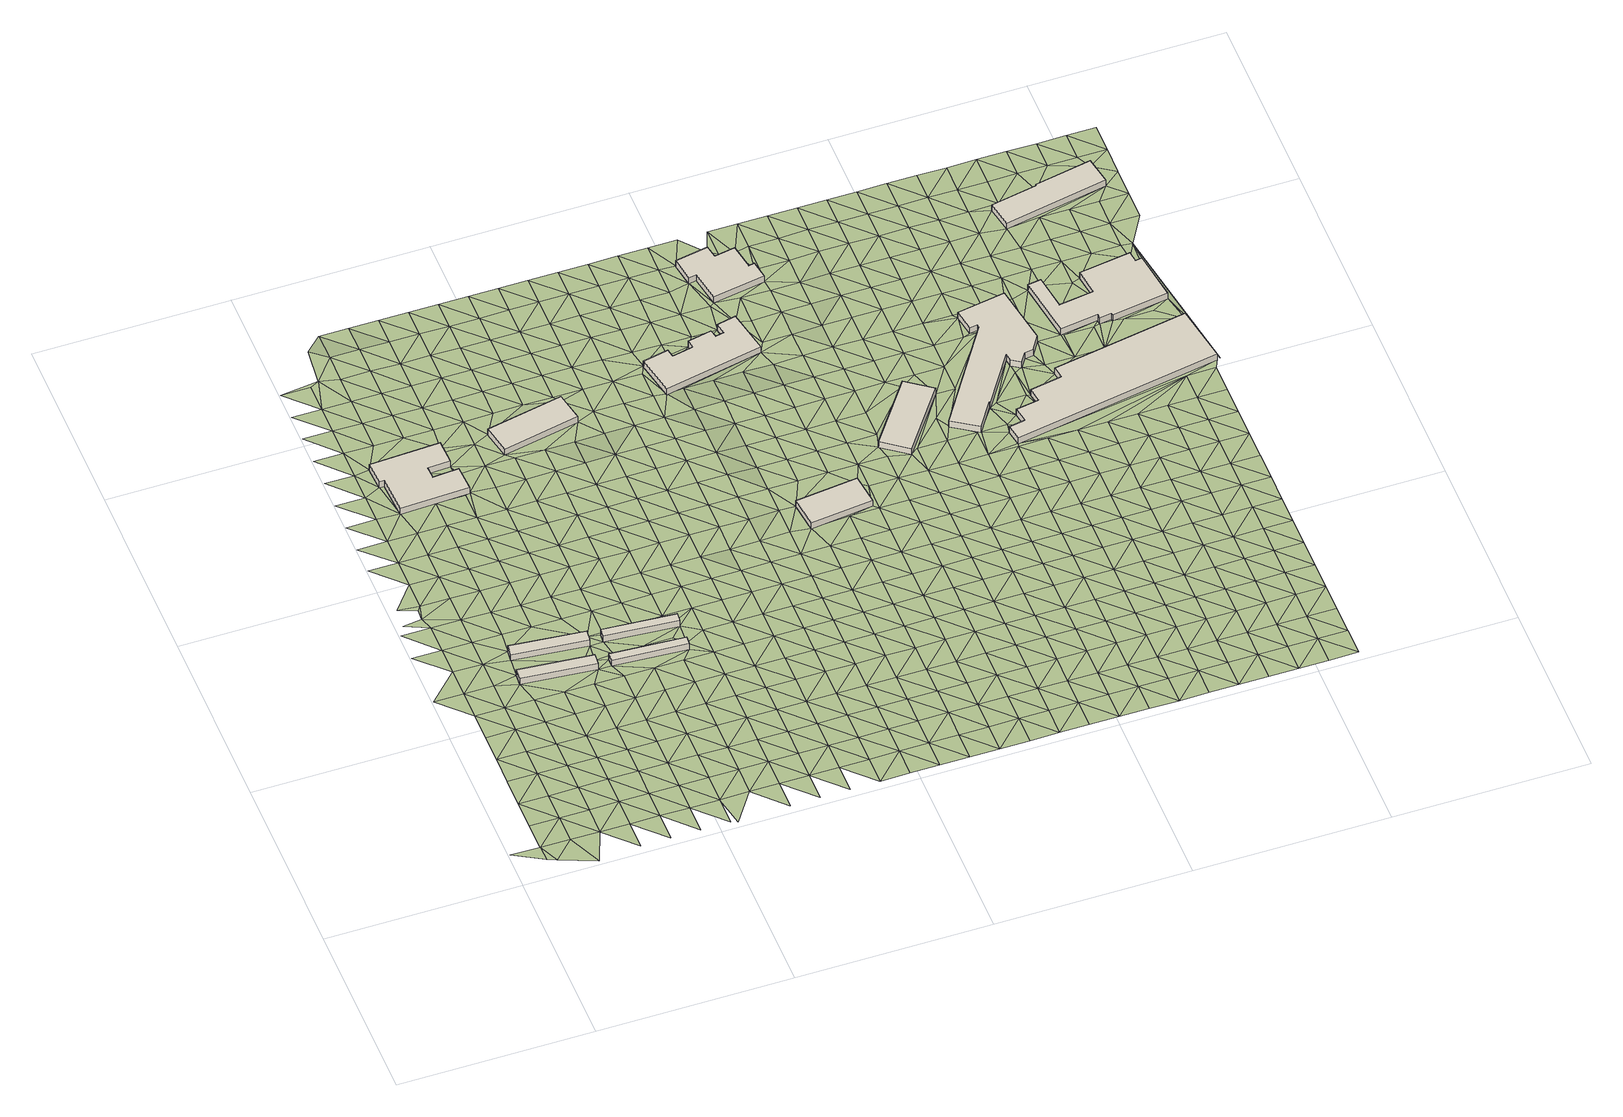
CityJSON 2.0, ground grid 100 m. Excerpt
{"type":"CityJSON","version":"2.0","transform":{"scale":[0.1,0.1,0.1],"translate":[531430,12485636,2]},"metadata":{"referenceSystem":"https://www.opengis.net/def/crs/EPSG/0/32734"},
"CityObjects":{
"building1":{"type":"Building","attributes":{"building":"transportation","building:levels":1,"amenity":"shelter","building_height":4.1,"plus_code":"4FRW3FF8+39G","ground_height":3.81,"roof_height":7.91},"geometry":[{"type":"Solid","lod":"1","boundaries":[[[[0,1,2,3]],[[1,4,5,2]],[[4,6,7,5]],[[6,0,3,7]],[[3,2,5,7]],[[6,4,1,0]]]]}]},
"building2":{"type":"Building","attributes":{"building":"transportation","building:levels":1,"amenity":"shelter","building_height":4.1,"plus_code":"4FRW3FF8+49Q","ground_height":3.66,"roof_height":7.76},"geometry":[{"type":"Solid","lod":"1","boundaries":[[[[8,9,10,11]],[[9,12,13,10]],[[12,14,15,13]],[[14,8,11,15]],[[11,10,13,15]],[[14,12,9,8]]]]}]},
"building3":{"type":"Building","attributes":{"building":"industrial","building:levels":1,"building_height":4.1,"plus_code":"4FRW3FF8+H7Q","ground_height":2.67,"roof_height":6.77},"geometry":[{"type":"Solid","lod":"1","boundaries":[[[[16,17,18,19]],[[17,20,21,18]],[[20,22,23,21]],[[22,24,25,23]],[[24,26,27,25]],[[26,28,29,27]],[[28,30,31,29]],[[30,32,33,31]],[[32,34,35,33]],[[34,16,19,35]],[[19,18,21,23,25,27,29,31,33,35]],[[34,32,30,28,26,24,22,20,17,16]]]]}]},
"building4":{"type":"Building","attributes":{"building":"transportation","building:levels":1,"amenity":"shelter","building_height":4.1,"plus_code":"4FRW3FF8+3H7","ground_height":3.73,"roof_height":7.83},"geometry":[{"type":"Solid","lod":"1","boundaries":[[[[36,37,38,39]],[[37,40,41,38]],[[40,42,43,41]],[[42,36,39,43]],[[39,38,41,43]],[[42,40,37,36]]]]}]},
"building5":{"type":"Building","attributes":{"building":"transportation","building:levels":1,"amenity":"shelter","building_height":4.1,"plus_code":"4FRW3FF8+4H8","ground_height":3.6,"roof_height":7.7},"geometry":[{"type":"Solid","lod":"1","boundaries":[[[[44,45,46,47]],[[45,48,49,46]],[[48,50,51,49]],[[50,44,47,51]],[[47,46,49,51]],[[50,48,45,44]]]]}]},
"building6":{"type":"Building","attributes":{"building":"industrial","building:levels":1,"building_height":4.1,"plus_code":"4FRW3FF8+JHG","ground_height":2.66,"roof_height":6.76},"geometry":[{"type":"Solid","lod":"1","boundaries":[[[[52,53,54,55]],[[53,56,57,54]],[[56,58,59,57]],[[58,52,55,59]],[[55,54,57,59]],[[58,56,53,52]]]]}]},
"building7":{"type":"Building","attributes":{"building":"industrial","building:levels":1,"building_height":4.1,"plus_code":"4FRW3FF9+737","ground_height":3.48,"roof_height":7.58},"geometry":[{"type":"Solid","lod":"1","boundaries":[[[[60,61,62,63]],[[61,64,65,62]],[[64,66,67,65]],[[66,60,63,67]],[[63,62,65,67]],[[66,64,61,60]]]]}]},
"building8":{"type":"Building","attributes":{"building":"industrial","building:levels":1,"building_height":4.1,"plus_code":"4FRW3FF8+MX8","ground_height":2.07,"roof_height":6.17},"geometry":[{"type":"Solid","lod":"1","boundaries":[[[[68,69,70,71]],[[69,72,73,70]],[[72,74,75,73]],[[74,76,77,75]],[[76,78,79,77]],[[78,80,81,79]],[[80,82,83,81]],[[82,84,85,83]],[[84,86,87,85]],[[86,88,89,87]],[[88,90,91,89]],[[90,68,71,91]],[[71,70,73,75,77,79,81,83,85,87,89,91]],[[90,88,86,84,82,80,78,76,74,72,69,68]]]]}]},
"building9":{"type":"Building","attributes":{"building":"industrial","building:levels":1,"building_height":4.1,"plus_code":"4FRW3FF9+R3Q","ground_height":2.41,"roof_height":6.51},"geometry":[{"type":"Solid","lod":"1","boundaries":[[[[92,93,94,95]],[[93,96,97,94]],[[96,98,99,97]],[[98,100,101,99]],[[100,102,103,101]],[[102,104,105,103]],[[104,106,107,105]],[[106,108,109,107]],[[108,110,111,109]],[[110,92,95,111]],[[95,94,97,99,101,103,105,107,109,111]],[[110,108,106,104,102,100,98,96,93,92]]]]}]},
"building10":{"type":"Building","attributes":{"building":"industrial","building:levels":1,"building_height":4.1,"plus_code":"4FRW3FF9+C82","ground_height":3.27,"roof_height":7.37},"geometry":[{"type":"Solid","lod":"1","boundaries":[[[[112,113,114,115]],[[113,116,117,114]],[[116,118,119,117]],[[118,112,115,119]],[[115,114,117,119]],[[118,116,113,112]]]]}]},
"building11":{"type":"Building","attributes":{"building":"industrial","building:levels":1,"building_height":4.1,"plus_code":"4FRW3FF9+FGC","ground_height":2.62,"roof_height":6.72},"geometry":[{"type":"Solid","lod":"1","boundaries":[[[[120,121,122,123]],[[121,124,125,122]],[[124,126,127,125]],[[126,128,129,127]],[[128,130,131,129]],[[130,132,133,131]],[[132,134,135,133]],[[134,136,137,135]],[[136,138,139,137]],[[138,140,141,139]],[[140,142,143,141]],[[142,144,145,143]],[[144,146,147,145]],[[146,148,149,147]],[[148,120,123,149]],[[123,122,125,127,129,131,133,135,137,139,141,143,145,147,149]],[[148,146,144,142,140,138,136,134,132,130,128,126,124,121,120]]]]}]},
"building12":{"type":"Building","attributes":{"building":"industrial","building:levels":1,"building_height":4.1,"plus_code":"4FRW3FF9+9Q6","ground_height":3.07,"roof_height":7.17},"geometry":[{"type":"Solid","lod":"1","boundaries":[[[[150,151,152,153]],[[151,154,155,152]],[[154,156,157,155]],[[156,158,159,157]],[[158,160,161,159]],[[160,162,163,161]],[[162,164,165,163]],[[164,166,167,165]],[[166,168,169,167]],[[168,150,153,169]],[[153,152,155,157,159,161,163,165,167,169]],[[168,166,164,162,160,158,156,154,151,150]]]]}]},
"building13":{"type":"Building","attributes":{"building":"industrial","building:levels":1,"building_height":4.1,"plus_code":"4FRW3FF9+HR4","ground_height":2.84,"roof_height":6.94},"geometry":[{"type":"Solid","lod":"1","boundaries":[[[[170,171,172,173]],[[171,174,175,172]],[[174,176,177,175]],[[176,178,179,177]],[[178,180,181,179]],[[180,182,183,181]],[[182,184,185,183]],[[184,186,187,185]],[[186,188,189,187]],[[188,190,191,189]],[[190,192,193,191]],[[192,194,195,193]],[[194,196,197,195]],[[196,170,173,197]],[[173,172,175,177,179,181,183,185,187,189,191,193,195,197]],[[196,194,192,190,188,186,184,182,180,178,176,174,171,170]]]]}]},
"building14":{"type":"Building","attributes":{"building":"industrial","building:levels":1,"building_height":4.1,"plus_code":"4FRW3FF9+QQX","ground_height":2.67,"roof_height":6.77},"geometry":[{"type":"Solid","lod":"1","boundaries":[[[[198,199,200,201]],[[199,202,203,200]],[[202,204,205,203]],[[204,206,207,205]],[[206,208,209,207]],[[208,198,201,209]],[[201,200,203,205,207,209]],[[208,206,204,202,199,198]]]]}]},
"terrain1":{"type":"TINRelief","geometry":[{"type":"CompositeSurface","lod":"1","boundaries":[[[210,211,212]],[[210,212,213]],[[213,214,210]],[[215,210,216]],[[217,215,216]],[[216,210,214]],[[218,214,213]],[[219,217,220]],[[216,221,217]],[[222,219,220]],[[217,221,220]],[[218,223,214]],[[214,223,216]],[[224,225,226]],[[222,227,228]],[[221,216,229]],[[220,230,222]],[[224,226,231]],[[223,229,216]],[[228,227,225]],[[222,230,227]],[[221,232,220]],[[232,221,229]],[[225,233,226]],[[234,235,231]],[[230,220,236]],[[225,227,233]],[[236,220,232]],[[229,223,237]],[[238,234,239]],[[240,223,241]],[[231,226,242]],[[230,243,227]],[[233,244,226]],[[229,237,232]],[[239,245,246]],[[243,230,236]],[[223,240,237]],[[234,231,242]],[[226,244,242]],[[227,247,233]],[[248,249,250]],[[236,232,251]],[[247,227,243]],[[234,252,239]],[[245,249,248]],[[250,249,253]],[[232,237,251]],[[244,233,4]],[[242,252,234]],[[254,245,239]],[[255,243,236]],[[247,256,233]],[[240,257,237]],[[253,258,259]],[[251,255,236]],[[4,233,256]],[[244,1,242]],[[260,249,245]],[[239,252,254]],[[240,261,257]],[[243,262,247]],[[244,4,1]],[[237,263,251]],[[254,260,245]],[[258,264,265]],[[255,262,243]],[[252,242,266]],[[249,267,253]],[[263,237,257]],[[268,242,1]],[[269,256,247]],[[242,268,266]],[[267,258,253]],[[270,255,251]],[[271,272,264]],[[249,260,267]],[[247,262,269]],[[252,273,254]],[[256,274,4]],[[270,251,263]],[[252,266,273]],[[262,255,275]],[[276,277,271]],[[256,269,274]],[[278,264,258]],[[279,263,257]],[[258,267,280]],[[255,270,275]],[[281,260,254]],[[273,282,254]],[[283,279,257]],[[264,284,271]],[[285,276,286]],[[258,280,278]],[[260,281,267]],[[269,262,287]],[[288,270,263]],[[254,282,281]],[[275,289,262]],[[290,268,1]],[[271,284,276]],[[279,288,263]],[[264,278,284]],[[273,266,291]],[[274,269,287]],[[292,286,293]],[[289,287,262]],[[4,274,6]],[[294,280,267]],[[275,270,295]],[[286,276,296]],[[291,282,273]],[[294,267,281]],[[288,295,270]],[[284,296,276]],[[297,298,293]],[[299,289,275]],[[287,300,274]],[[293,286,301]],[[301,286,296]],[[278,280,302]],[[288,279,303]],[[304,296,284]],[[280,294,305]],[[295,299,275]],[[290,1,0]],[[306,281,282]],[[297,307,308]],[[291,309,282]],[[310,303,279]],[[6,274,300]],[[291,266,8]],[[278,311,284]],[[280,305,302]],[[14,268,290]],[[281,306,294]],[[287,289,312]],[[313,295,288]],[[282,309,306]],[[299,314,289]],[[315,293,301]],[[315,297,293]],[[307,316,317]],[[313,288,303]],[[312,300,287]],[[302,311,278]],[[312,289,314]],[[294,318,305]],[[319,317,316]],[[307,297,320]],[[309,291,321]],[[299,295,322]],[[294,306,318]],[[295,313,323]],[[297,315,320]],[[6,300,324]],[[325,326,303]],[[316,307,319]],[[305,327,302]],[[314,299,322]],[[324,300,312]],[[295,323,322]],[[290,0,14]],[[8,321,291]],[[318,327,305]],[[328,315,301]],[[284,311,329]],[[36,0,6]],[[309,330,306]],[[313,303,331]],[[319,307,332]],[[332,307,320]],[[321,333,309]],[[6,324,37]],[[6,37,36]],[[311,302,334]],[[306,330,318]],[[335,312,314]],[[323,313,331]],[[14,0,336]],[[327,334,302]],[[309,333,330]],[[322,337,314]],[[331,303,326]],[[36,336,0]],[[315,328,320]],[[48,8,14]],[[335,314,337]],[[319,332,338]],[[336,48,14]],[[327,318,339]],[[324,312,340]],[[323,341,322]],[[328,301,28]],[[334,342,311]],[[343,321,8]],[[45,8,48]],[[37,324,340]],[[320,344,332]],[[343,333,321]],[[319,345,346]],[[339,318,330]],[[331,341,323]],[[319,338,345]],[[8,45,347]],[[311,342,329]],[[344,320,328]],[[312,335,340]],[[348,349,350]],[[347,343,8]],[[327,351,334]],[[337,322,352]],[[336,36,353]],[[338,332,354]],[[329,342,334]],[[336,353,48]],[[351,327,339]],[[341,352,322]],[[355,330,333]],[[331,326,356]],[[20,349,348]],[[357,346,345]],[[344,354,332]],[[358,333,343]],[[359,360,326]],[[350,349,26]],[[361,329,334]],[[362,347,45]],[[338,363,345]],[[330,355,339]],[[364,335,337]],[[341,331,356]],[[351,361,334]],[[333,358,355]],[[352,365,337]],[[356,326,360]],[[344,328,366]],[[343,347,362]],[[20,26,349]],[[338,354,363]],[[40,37,340]],[[335,364,340]],[[328,28,366]],[[364,337,365]],[[26,367,28]],[[345,368,357]],[[351,339,369]],[[42,353,36]],[[370,20,329]],[[371,329,361]],[[372,354,344]],[[358,343,373]],[[352,341,374]],[[368,345,363]],[[369,339,355]],[[356,375,341]],[[26,20,370]],[[366,372,344]],[[362,373,343]],[[353,376,48]],[[370,329,371]],[[377,361,351]],[[365,352,374]],[[26,378,367]],[[340,364,379]],[[341,375,374]],[[378,28,367]],[[354,380,363]],[[360,381,356]],[[368,382,357]],[[369,377,351]],[[362,45,383]],[[384,355,358]],[[372,380,354]],[[358,373,385]],[[381,360,386]],[[378,26,370]],[[40,340,379]],[[28,387,366]],[[388,368,363]],[[371,361,389]],[[384,369,355]],[[364,365,390]],[[375,356,391]],[[377,392,361]],[[358,385,384]],[[374,393,365]],[[387,372,366]],[[373,362,394]],[[353,42,395]],[[387,28,378]],[[380,388,363]],[[381,391,356]],[[371,389,370]],[[395,376,353]],[[390,379,364]],[[389,361,392]],[[390,365,393]],[[382,368,396]],[[375,397,374]],[[377,369,398]],[[385,373,399]],[[388,396,368]],[[369,384,400]],[[370,52,378]],[[397,375,391]],[[394,362,383]],[[380,372,401]],[[372,387,402]],[[399,373,394]],[[379,403,40]],[[392,377,398]],[[393,374,404]],[[395,42,376]],[[370,389,405]],[[369,400,398]],[[379,390,403]],[[406,387,378]],[[405,52,370]],[[388,380,401]],[[42,40,403]],[[396,407,382]],[[372,402,401]],[[404,374,397]],[[406,378,52]],[[385,408,384]],[[391,381,409]],[[385,399,410]],[[381,411,412]],[[393,413,390]],[[376,42,414]],[[415,389,392]],[[400,384,408]],[[391,409,397]],[[403,414,42]],[[398,416,392]],[[385,410,408]],[[413,393,404]],[[381,412,409]],[[417,396,388]],[[402,387,418]],[[387,406,418]],[[383,419,394]],[[401,420,388]],[[419,383,376]],[[389,415,405]],[[399,394,421]],[[403,390,422]],[[415,392,416]],[[396,417,407]],[[400,423,398]],[[376,414,419]],[[404,397,424]],[[388,420,417]],[[52,405,425]],[[413,422,390]],[[402,426,401]],[[421,410,399]],[[423,400,408]],[[394,419,421]],[[397,409,424]],[[403,427,414]],[[418,426,402]],[[416,398,428]],[[413,404,429]],[[405,415,425]],[[403,422,427]],[[420,401,430]],[[412,431,409]],[[417,432,407]],[[428,398,423]],[[424,429,404]],[[418,406,433]],[[434,408,410]],[[414,435,419]],[[426,430,401]],[[410,421,436]],[[431,412,437]],[[416,438,415]],[[439,422,413]],[[435,414,427]],[[408,434,423]],[[409,440,424]],[[438,416,428]],[[436,434,410]],[[439,413,429]],[[417,420,441]],[[418,433,426]],[[419,442,421]],[[430,443,420]],[[431,440,409]],[[425,415,444]],[[52,425,445]],[[442,419,435]],[[441,432,417]],[[428,423,446]],[[427,422,447]],[[429,424,448]],[[420,443,441]],[[444,415,438]],[[422,439,449]],[[430,426,450]],[[451,436,421]],[[423,434,446]],[[440,448,424]],[[452,433,406]],[[435,427,447]],[[453,431,437]],[[426,433,450]],[[421,442,451]],[[422,449,447]],[[438,428,454]],[[425,444,455]],[[443,430,456]],[[439,429,457]],[[431,453,440]],[[432,441,458]],[[446,454,428]],[[448,459,429]],[[453,437,460]],[[436,461,434]],[[450,456,430]],[[436,451,462]],[[442,435,463]],[[449,439,457]],[[447,464,435]],[[425,455,445]],[[459,457,429]],[[441,443,465]],[[466,444,438]],[[434,461,446]],[[448,440,467]],[[438,454,468]],[[461,436,462]],[[433,469,450]],[[442,463,451]],[[443,456,465]],[[435,464,463]],[[440,453,467]],[[455,444,466]],[[449,470,447]],[[438,468,466]],[[471,458,441]],[[454,446,472]],[[459,448,473]],[[457,470,449]],[[469,433,452]],[[456,450,474]],[[451,475,462]],[[460,476,453]],[[465,471,441]],[[472,446,461]],[[467,473,448]],[[464,447,477]],[[474,450,469]],[[451,463,475]],[[454,478,468]],[[445,455,479]],[[466,479,455]],[[470,477,447]],[[456,480,465]],[[481,457,459]],[[453,482,467]],[[471,483,458]],[[478,454,472]],[[459,473,484]],[[462,485,461]],[[480,456,474]],[[475,486,462]],[[482,453,476]],[[468,487,466]],[[463,464,488]],[[457,481,470]],[[477,489,464]],[[452,445,490]],[[481,459,484]],[[471,465,491]],[[461,485,472]],[[473,467,492]],[[487,468,478]],[[485,462,486]],[[493,469,452]],[[479,490,445]],[[469,493,474]],[[463,488,475]],[[480,491,465]],[[464,489,488]],[[492,467,482]],[[477,470,494]],[[452,490,493]],[[495,483,471]],[[479,466,496]],[[472,497,478]],[[498,484,473]],[[466,487,499]],[[470,481,494]],[[480,474,500]],[[486,475,501]],[[482,476,502]],[[495,471,491]],[[472,485,497]],[[473,492,498]],[[490,479,496]],[[489,477,503]],[[500,474,493]],[[466,499,496]],[[488,501,475]],[[494,503,477]],[[504,491,480]],[[487,478,505]],[[481,484,506]],[[483,495,507]],[[497,508,478]],[[484,498,509]],[[485,486,510]],[[511,488,489]],[[492,482,512]],[[500,504,480]],[[501,513,486]],[[482,502,514]],[[493,490,515]],[[505,499,487]],[[494,481,506]],[[496,516,490]],[[505,478,508]],[[489,503,511]],[[506,484,509]],[[485,510,497]],[[492,512,498]],[[510,486,513]],[[482,514,512]],[[495,491,517]],[[515,500,493]],[[501,488,518]],[[504,519,491]],[[515,490,516]],[[496,499,520]],[[503,494,521]],[[511,518,488]],[[507,495,517]],[[508,497,522]],[[498,523,509]],[[517,491,519]],[[499,505,520]],[[506,521,494]],[[524,513,501]],[[514,502,525]],[[522,497,510]],[[498,512,523]],[[504,500,526]],[[527,516,496]],[[528,511,503]],[[500,515,529]],[[501,518,524]],[[508,530,505]],[[520,527,496]],[[521,528,503]],[[519,504,526]],[[531,506,509]],[[514,532,512]],[[517,533,507]],[[500,529,526]],[[530,508,522]],[[523,534,509]],[[516,535,515]],[[510,513,536]],[[537,518,511]],[[513,524,538]],[[532,514,525]],[[505,539,520]],[[506,531,521]],[[527,535,516]],[[528,537,511]],[[531,509,534]],[[510,536,522]],[[512,540,523]],[[505,530,539]],[[536,513,538]],[[517,519,541]],[[542,524,518]],[[526,543,519]],[[532,540,512]],[[544,529,515]],[[545,527,520]],[[528,521,546]],[[535,547,515]],[[537,542,518]],[[533,517,541]],[[530,522,548]],[[534,523,549]],[[541,519,543]],[[545,520,539]],[[521,531,546]],[[550,538,524]],[[526,529,551]],[[535,527,552]],[[544,515,547]],[[522,536,548]],[[540,549,523]],[[537,528,553]],[[532,525,554]],[[542,555,524]],[[547,535,552]],[[530,556,539]],[[544,551,529]],[[550,524,555]],[[527,545,557]],[[527,557,552]],[[546,553,528]],[[536,538,60]],[[558,543,526]],[[531,534,559]],[[540,532,554]],[[541,560,533]],[[556,530,548]],[[549,561,534]],[[554,525,562]],[[60,538,550]],[[552,544,547]],[[551,558,526]],[[536,60,548]],[[542,537,563]],[[531,559,546]],[[537,553,564]],[[559,534,561]],[[541,543,565]],[[545,539,566]],[[556,567,539]],[[552,557,568]],[[542,563,555]],[[549,540,569]],[[558,565,543]],[[537,564,563]],[[554,570,540]],[[557,545,566]],[[553,546,571]],[[566,539,567]],[[544,572,551]],[[573,548,60]],[[574,560,541]],[[573,556,548]],[[561,549,569]],[[571,546,559]],[[540,570,569]],[[555,575,550]],[[562,576,554]],[[565,574,541]],[[558,551,577]],[[557,578,568]],[[564,553,579]],[[555,563,580]],[[572,544,581]],[[567,556,582]],[[578,557,566]],[[579,553,571]],[[565,558,577]],[[583,559,561]],[[570,554,584]],[[574,585,560]],[[551,572,577]],[[556,573,582]],[[575,555,580]],[[569,586,561]],[[564,587,563]],[[584,554,576]],[[566,567,588]],[[559,583,571]],[[568,578,589]],[[587,564,579]],[[583,561,586]],[[590,573,60]],[[570,591,569]],[[582,588,567]],[[592,581,593]],[[574,565,594]],[[580,563,595]],[[596,550,575]],[[577,597,565]],[[592,572,581]],[[591,570,584]],[[552,568,598]],[[599,578,566]],[[579,571,600]],[[587,595,563]],[[574,594,585]],[[573,590,582]],[[586,569,601]],[[565,597,594]],[[588,599,566]],[[593,602,592]],[[571,583,600]],[[577,572,603]],[[604,575,580]],[[591,601,569]],[[590,60,605]],[[589,578,606]],[[584,576,607]],[[603,572,592]],[[595,604,580]],[[588,582,608]],[[587,579,609]],[[586,610,583]],[[599,606,578]],[[600,611,579]],[[612,597,577]],[[598,568,589]],[[591,584,607]],[[585,594,613]],[[608,582,590]],[[586,601,610]],[[576,614,607]],[[595,587,609]],[[612,577,603]],[[604,615,575]],[[609,579,611]],[[615,596,575]],[[616,599,588]],[[583,617,600]],[[606,618,589]],[[597,619,594]],[[603,592,620]],[[616,588,608]],[[583,610,617]],[[601,591,621]],[[597,612,619]],[[607,622,591]],[[599,623,606]],[[604,595,624]],[[611,600,625]],[[609,626,595]],[[594,627,613]],[[608,590,628]],[[601,621,610]],[[596,615,629]],[[623,599,616]],[[600,617,625]],[[591,622,621]],[[629,605,596]],[[612,603,630]],[[590,605,628]],[[598,589,618]],[[615,604,624]],[[607,614,631]],[[620,630,603]],[[627,594,619]],[[595,626,624]],[[618,606,632]],[[611,633,609]],[[620,634,635]],[[605,629,628]],[[608,636,616]],[[617,610,637]],[[606,623,632]],[[625,633,611]],[[635,630,620]],[[638,622,607]],[[619,612,639]],[[640,613,627]],[[636,608,628]],[[610,621,637]],[[612,630,641]],[[642,629,615]],[[626,609,643]],[[624,644,615]],[[631,638,607]],[[625,617,645]],[[627,619,639]],[[646,618,632]],[[643,609,633]],[[639,612,641]],[[623,616,647]],[[629,642,628]],[[636,648,616]],[[618,646,598]],[[642,615,644]],[[637,645,617]],[[626,649,624]],[[622,650,621]],[[638,651,622]],[[627,652,640]],[[623,647,632]],[[639,652,627]],[[630,72,641]],[[616,648,647]],[[649,626,643]],[[628,653,636]],[[633,625,654]],[[621,650,637]],[[625,645,655]],[[622,651,650]],[[98,639,641]],[[644,624,656]],[[72,98,641]],[[657,628,642]],[[98,658,639]],[[659,646,632]],[[633,654,643]],[[638,631,660]],[[661,72,598]],[[628,657,653]],[[656,624,649]],[[625,655,654]],[[662,640,652]],[[648,636,663]],[[645,637,664]],[[659,632,647]],[[665,598,646]],[[644,666,642]],[[651,638,660]],[[661,667,72]],[[636,653,663]],[[664,637,650]],[[631,668,660]],[[98,72,669]],[[649,643,670]],[[666,644,656]],[[671,661,598]],[[645,672,655]],[[669,72,667]],[[646,659,665]],[[643,654,670]],[[657,642,673]],[[647,648,674]],[[663,675,648]],[[672,645,664]],[[652,676,662]],[[653,657,673]],[[656,649,677]],[[650,651,678]],[[665,671,598]],[[642,666,679]],[[660,680,651]],[[681,667,661]],[[659,647,674]],[[655,682,654]],[[673,642,679]],[[648,675,674]],[[670,677,649]],[[650,678,664]],[[682,655,672]],[[651,680,678]],[[98,669,683]],[[681,669,667]],[[684,666,656]],[[668,685,660]],[[671,681,661]],[[659,686,665]],[[654,687,670]],[[684,656,677]],[[664,688,672]],[[674,686,659]],[[682,687,654]],[[689,673,679]],[[690,691,676]],[[679,666,692]],[[680,660,693]],[[653,694,663]],[[664,678,688]],[[695,671,665]],[[677,670,696]],[[669,681,697]],[[692,666,684]],[[685,693,660]],[[691,698,676]],[[691,690,699]],[[675,663,694]],[[665,686,695]],[[687,696,670]],[[669,697,683]],[[674,675,700]],[[701,682,672]],[[688,702,672]],[[671,703,681]],[[704,689,679]],[[680,705,678]],[[698,691,699]],[[692,706,679]],[[693,707,680]],[[686,674,700]],[[708,684,677]],[[682,701,687]],[[695,703,671]],[[696,709,677]],[[701,672,702]],[[678,705,688]],[[710,699,711]],[[706,704,679]],[[680,707,705]],[[712,697,681]],[[692,684,708]],[[689,118,673]],[[709,708,677]],[[713,710,683]],[[694,700,675]],[[695,686,714]],[[696,687,715]],[[693,685,716]],[[703,712,681]],[[710,717,699]],[[698,699,718]],[[702,688,719]],[[717,710,713]],[[720,683,697]],[[686,700,714]],[[721,689,704]],[[687,701,715]],[[722,706,692]],[[707,693,716]],[[719,688,705]],[[685,723,716]],[[718,699,717]],[[709,696,724]],[[725,713,683]],[[712,720,697]],[[692,708,722]],[[726,703,695]],[[702,727,701]],[[695,714,728]],[[715,724,696]],[[689,721,118]],[[717,713,725]],[[727,702,719]],[[720,725,683]],[[704,706,729]],[[705,707,730]],[[721,704,731]],[[695,728,726]],[[722,732,706]],[[716,733,707]],[[712,703,734]],[[708,709,735]],[[701,736,715]],[[700,694,737]],[[709,724,738]],[[718,717,739]],[[714,700,740]],[[705,730,719]],[[706,732,729]],[[736,701,727]],[[707,733,730]],[[731,704,729]],[[720,712,734]],[[735,722,708]],[[723,741,716]],[[725,739,717]],[[703,726,734]],[[735,709,738]],[[740,728,714]],[[724,715,742]],[[700,737,740]],[[118,737,694]],[[727,719,743]],[[742,715,736]],[[721,731,744]],[[733,716,745]],[[731,729,746]],[[739,747,718]],[[719,730,743]],[[725,720,748]],[[732,722,749]],[[750,738,724]],[[746,729,732]],[[118,721,744]],[[734,751,720]],[[722,735,752]],[[741,745,716]],[[753,726,728]],[[736,727,754]],[[728,740,755]],[[724,742,750]],[[725,748,739]],[[720,751,748]],[[722,752,749]],[[743,754,727]],[[746,732,162]],[[726,753,734]],[[733,756,730]],[[118,757,737]],[[728,755,753]],[[745,758,733]],[[737,757,740]],[[735,738,759]],[[738,750,760]],[[761,732,749]],[[747,739,762]],[[742,736,763]],[[730,756,743]],[[732,761,162]],[[736,754,764]],[[733,758,756]],[[757,118,744]],[[765,751,734]],[[752,735,759]],[[739,748,762]],[[759,738,760]],[[766,755,740]],[[742,763,750]],[[745,741,767]],[[746,162,768]],[[734,753,765]],[[736,764,763]],[[769,746,768]],[[770,746,769]],[[754,743,771]],[[766,740,757]],[[752,772,749]],[[758,745,767]],[[762,773,747]],[[771,743,756]],[[741,774,767]],[[148,744,731]],[[751,775,748]],[[750,776,760]],[[765,777,751]],[[772,752,759]],[[753,755,778]],[[764,754,779]],[[749,780,761]],[[755,766,781]],[[750,763,776]],[[768,162,782]],[[748,775,762]],[[751,777,775]],[[769,768,158]],[[779,754,771]],[[778,765,753]],[[756,758,783]],[[784,769,158]],[[755,781,778]],[[780,749,772]],[[767,785,758]],[[782,158,768]],[[786,759,760]],[[764,787,763]],[[776,788,760]],[[148,757,744]],[[773,762,789]],[[790,766,757]],[[756,783,771]],[[787,764,779]],[[758,785,783]],[[791,777,765]],[[759,786,772]],[[774,792,767]],[[789,762,775]],[[786,760,788]],[[763,793,776]],[[791,765,778]],[[794,769,784]],[[784,158,795]],[[780,796,761]],[[779,771,797]],[[781,766,142]],[[787,793,763]],[[780,772,798]],[[785,767,799]],[[800,773,789]],[[771,783,797]],[[775,777,801]],[[788,776,802]],[[790,757,148]],[[777,791,803]],[[798,772,786]],[[792,799,767]],[[790,142,766]],[[804,778,781]],[[795,158,805]],[[795,806,784]],[[793,802,776]],[[775,801,789]],[[787,779,807]],[[777,803,801]],[[797,808,779]],[[781,142,809]],[[810,784,806]],[[784,810,794]],[[783,785,811]],[[781,809,804]],[[798,796,780]],[[799,812,785]],[[791,778,813]],[[786,788,814]],[[793,787,807]],[[795,805,154]],[[802,815,788]],[[807,779,808]],[[816,142,790]],[[800,789,817]],[[806,795,154]],[[783,811,797]],[[816,790,148]],[[785,812,811]],[[813,803,791]],[[814,798,786]],[[789,801,817]],[[813,778,804]],[[814,788,815]],[[799,792,818]],[[819,806,154]],[[146,816,148]],[[806,819,810]],[[802,793,820]],[[808,797,821]],[[807,822,793]],[[801,803,823]],[[824,796,798]],[[812,799,818]],[[809,142,825]],[[817,826,800]],[[821,797,811]],[[792,827,818]],[[809,825,804]],[[815,802,820]],[[823,803,813]],[[824,798,814]],[[793,822,820]],[[150,819,154]],[[808,828,807]],[[801,829,817]],[[828,808,821]],[[830,150,154]],[[804,831,813]],[[811,812,832]],[[819,833,834]],[[823,829,801]],[[796,824,835]],[[818,836,812]],[[837,814,815]],[[822,807,838]],[[831,804,825]],[[820,839,815]],[[819,150,833]],[[826,817,840]],[[811,832,821]],[[140,825,142]],[[833,841,834]],[[838,807,828]],[[812,836,832]],[[842,761,796]],[[827,843,818]],[[829,840,817]],[[837,815,839]],[[844,823,813]],[[824,814,845]],[[822,846,820]],[[847,813,831]],[[841,833,848]],[[828,821,849]],[[846,822,838]],[[823,844,829]],[[845,835,824]],[[836,818,850]],[[840,851,826]],[[844,813,847]],[[845,814,837]],[[831,825,140]],[[821,832,849]],[[833,150,852]],[[839,820,853]],[[843,850,818]],[[838,828,854]],[[853,820,846]],[[833,852,848]],[[840,829,855]],[[849,854,828]],[[140,848,856]],[[831,857,847]],[[839,858,837]],[[836,859,832]],[[829,844,855]],[[845,860,835]],[[850,861,836]],[[857,831,140]],[[862,140,856]],[[848,863,856]],[[858,839,853]],[[851,840,864]],[[838,865,846]],[[832,859,849]],[[842,796,835]],[[838,854,866]],[[836,861,859]],[[852,863,848]],[[837,867,845]],[[862,857,140]],[[855,864,840]],[[150,868,852]],[[186,862,856]],[[844,847,869]],[[857,870,847]],[[867,837,858]],[[838,866,865]],[[186,856,863]],[[853,846,871]],[[854,849,872]],[[863,852,873]],[[857,862,186]],[[844,869,855]],[[874,860,845]],[[875,851,864]],[[847,870,869]],[[872,849,859]],[[858,853,871]],[[845,867,874]],[[846,865,871]],[[854,876,866]],[[864,855,877]],[[878,873,852]],[[860,842,835]],[[876,854,872]],[[870,857,879]],[[857,186,879]],[[869,877,855]],[[880,860,874]],[[881,863,873]],[[867,858,882]],[[865,866,883]],[[842,884,761]],[[852,868,878]],[[871,885,858]],[[883,866,876]],[[184,879,186]],[[875,864,886]],[[867,882,874]],[[877,887,864]],[[858,885,882]],[[198,869,870]],[[871,865,888]],[[878,881,873]],[[879,889,870]],[[886,864,887]],[[888,865,883]],[[842,860,880]],[[198,870,889]],[[869,890,877]],[[874,891,880]],[[184,892,893]],[[878,868,894]],[[895,868,150]],[[896,885,871]],[[874,882,891]],[[198,890,869]],[[888,896,871]],[[878,894,881]],[[897,879,184]],[[894,868,898]],[[887,877,899]],[[893,892,900]],[[889,879,897]],[[877,890,899]],[[901,880,891]],[[893,897,184]],[[885,902,882]],[[903,898,868]],[[896,904,885]],[[898,905,894]],[[842,880,901]],[[886,887,906]],[[882,902,891]],[[899,907,887]],[[885,904,902]],[[198,889,908]],[[909,889,897]],[[178,893,900]],[[178,897,893]],[[906,887,907]],[[910,901,891]],[[909,908,889]],[[910,891,902]],[[895,903,868]],[[911,899,890]],[[897,178,912]],[[913,907,899]],[[909,897,912]],[[842,901,914]],[[901,910,915]],[[916,898,903]],[[907,913,906]],[[914,901,915]],[[909,917,908]],[[918,913,899]],[[918,899,911]],[[917,909,912]],[[842,914,884]],[[919,912,178]],[[895,920,903]],[[916,903,920]],[[913,921,906]],[[922,198,908]],[[917,923,908]],[[912,924,917]],[[916,920,895]],[[918,925,913]],[[924,912,919]],[[921,913,925]],[[884,926,895]],[[923,917,927]],[[926,916,895]],[[908,923,922]],[[924,927,917]],[[926,928,929]],[[919,930,931]],[[926,929,916]],[[925,932,921]],[[929,931,916]],[[924,919,929]],[[929,919,931]],[[933,923,927]],[[929,927,924]],[[925,918,934]],[[923,933,922]],[[932,925,935]],[[929,936,927]],[[933,927,937]],[[934,935,925]],[[935,938,932]],[[937,927,936]],[[937,922,933]],[[922,939,934]],[[939,922,937]],[[940,935,934]],[[940,938,935]],[[940,934,939]],[[941,938,940]]]}]}
},
"vertices":[
[811,1223,26],[430,1259,26],[430,1259,67],[811,1223,67],[424,1201,26],[424,1201,67],[805,1165,26],[805,1165,67],
[827,1380,25],[444,1419,25],[444,1419,66],[827,1380,66],[438,1359,25],[438,1359,66],[821,1321,25],[821,1321,66],
[274,2428,15],[628,2443,15],[628,2443,56],[274,2428,56],[622,2575,15],[622,2575,56],[488,2566,15],[488,2566,56],[485,2628,15],[485,2628,56],[601,2633,15],[601,2633,56],[596,2761,15],[596,2761,56],[234,2745,15],[234,2745,56],[239,2622,15],[239,2622,56],[265,2624,15],[265,2624,56],
[875,1206,26],[872,1162,26],[872,1162,67],[875,1206,67],[1253,1138,26],[1253,1138,67],[1256,1181,26],[1256,1181,67],
[1267,1338,24],[893,1368,24],[893,1368,65],[1267,1338,65],[890,1324,24],[890,1324,65],[1263,1293,24],[1263,1293,65],
[867,2617,15],[1264,2696,15],[1264,2696,56],[867,2617,56],[1234,2845,15],[1234,2845,56],[837,2766,15],[837,2766,56],
[2042,1828,23],[2060,1669,23],[2060,1669,64],[2042,1828,64],[2382,1706,23],[2382,1706,64],[2363,1865,23],[2363,1865,64],
[1721,2721,9],[2231,2824,9],[2231,2824,50],[1721,2721,50],[2185,3050,9],[2185,3050,50],[2087,3030,9],[2087,3030,50],[2099,2971,9],[2099,2971,50],[2054,2962,9],[2054,2962,50],[2045,3002,9],[2045,3002,50],[1921,2977,9],[1921,2977,50],[1929,2934,9],[1929,2934,50],[1819,2912,9],[1819,2912,50],[1811,2955,9],[1811,2955,50],[1679,2928,9],[1679,2928,50],
[2042,3479,12],[2063,3354,12],[2063,3354,53],[2042,3479,53],[2102,3361,12],[2102,3361,53],[2131,3197,12],[2131,3197,53],[2401,3244,12],[2401,3244,53],[2385,3337,12],[2385,3337,53],[2355,3331,12],[2355,3331,53],[2332,3462,12],[2332,3462,53],[2225,3444,12],[2225,3444,53],[2213,3509,12],[2213,3509,53],
[2778,2378,21],[2538,2051,21],[2538,2051,62],[2778,2378,62],[2670,1954,21],[2670,1954,62],[2910,2282,21],[2910,2282,62],
[2896,2067,15],[3028,1981,15],[3028,1981,55],[2896,2067,55],[3119,2117,15],[3119,2117,55],[3120,2107,15],[3120,2107,55],[3298,2376,15],[3298,2376,55],[3305,2335,15],[3305,2335,55],[3351,2305,15],[3351,2305,55],[3383,2354,15],[3383,2354,55],[3428,2361,15],[3428,2361,55],[3477,2436,15],[3477,2436,55],[3426,2750,15],[3426,2750,55],[3176,2709,15],[3176,2709,55],[3195,2595,15],[3195,2595,55],[3236,2601,15],[3236,2601,55],[3238,2586,15],[3238,2586,55],
[3481,2211,19],[3492,2148,19],[3492,2148,60],[3481,2211,60],[3329,2120,19],[3329,2120,60],[3342,2045,19],[3342,2045,60],[3221,2025,19],[3221,2025,60],[3234,1945,19],[3234,1945,60],[3151,1931,19],[3151,1931,60],[3166,1848,19],[3166,1848,60],[4233,2031,19],[4233,2031,60],[4181,2331,19],[4181,2331,60],
[4148,2481,17],[4112,2736,17],[4112,2736,58],[4148,2481,58],[4078,2731,17],[4078,2731,58],[4070,2787,17],[4070,2787,58],[3804,2749,17],[3804,2749,58],[3823,2613,17],[3823,2613,58],[3643,2587,17],[3643,2587,58],[3617,2769,17],[3617,2769,58],[3548,2759,17],[3548,2759,58],[3595,2438,17],[3595,2438,58],[3790,2465,17],[3790,2465,58],[3793,2441,17],[3793,2441,58],[3854,2450,17],[3854,2450,58],[3856,2439,17],[3856,2439,58],
[3590,3165,15],[4125,3264,15],[4125,3264,56],[3590,3165,56],[4098,3408,15],[4098,3408,56],[3804,3353,15],[3804,3353,56],[3805,3346,15],[3805,3346,56],[3564,3301,15],[3564,3301,56],
[155,182,29],[5,182,31],[156,97,30],[203,79,30],[305,182,27],[155,332,25],[305,332,24],[155,482,25],[387,7,26],[155,632,29],[305,632,30],[305,482,26],[155,782,31],[455,182,25],[5,1232,27],[155,1082,29],[155,1232,27],[305,932,29],[155,932,29],[455,332,25],[305,782,30],[155,1382,27],[455,482,28],[305,1082,29],[155,1532,26],[5,1532,25],[455,632,31],[605,332,27],[5,1682,30],[155,1682,30],[605,182,26],[605,32,25],[305,1382,26],[455,782,28],[305,1232,27],[132,1747,30],[35,1735,30],[455,932,28],[138,1811,27],[155,1832,27],[44,1840,30],[605,482,31],[305,1532,26],[155,1982,25],[305,1682,28],[605,632,29],[455,1082,28],[756,182,26],[155,2132,24],[5,2132,24],[305,1832,25],[756,32,25],[605,782,27],[756,332,27],[155,2282,20],[5,2282,18],[444,1419,26],[305,1982,24],[438,1359,26],[605,932,27],[756,482,31],[155,2432,20],[5,2432,18],[455,1532,26],[605,1082,27],[756,632,29],[155,2582,17],[5,2582,18],[305,2282,19],[906,182,25],[305,2132,23],[455,1832,24],[455,1682,25],[906,32,24],[274,2428,19],[5,2732,21],[155,2732,19],[756,932,27],[906,332,28],[756,782,27],[756,1232,26],[605,1532,21],[5,2882,24],[155,2882,22],[455,1982,24],[906,482,30],[239,2622,18],[155,3032,25],[5,3032,25],[906,632,27],[756,1082,27],[234,2745,18],[455,2282,19],[1056,182,25],[265,2624,18],[455,2132,22],[605,1832,21],[155,3182,24],[5,3182,25],[605,1682,20],[1056,32,23],[455,2432,19],[906,932,27],[1056,332,28],[906,782,27],[305,2882,20],[155,3332,25],[5,3332,25],[605,1982,21],[202,3355,25],[305,3032,23],[756,1532,21],[1056,632,27],[1056,482,30],[906,1082,27],[1089,19,23],[1206,182,25],[605,2132,22],[455,2882,18],[628,2443,20],[756,1832,21],[1206,332,27],[305,3182,24],[756,1682,20],[605,2282,20],[1056,932,26],[906,1232,26],[1056,782,27],[305,3332,25],[756,1982,21],[1056,1082,26],[1206,482,27],[605,2432,20],[906,1532,21],[455,3032,21],[305,3482,24],[223,3550,25],[906,1382,24],[488,2566,18],[605,2582,15],[485,2628,18],[756,2132,22],[1206,632,27],[1056,1232,26],[455,3182,23],[906,1832,20],[1356,332,27],[305,3632,17],[906,1682,19],[1356,32,24],[1356,182,26],[756,2282,20],[1056,1382,25],[455,3332,25],[1206,932,26],[1206,782,27],[605,2882,17],[605,2732,15],[455,3482,23],[906,1982,20],[756,2582,15],[756,2432,20],[605,3032,18],[1056,1532,22],[1356,632,27],[1356,482,27],[1263,1293,26],[906,2132,22],[756,2732,15],[1206,1082,26],[605,3182,19],[1507,182,27],[455,3632,17],[1267,1338,26],[1056,1832,20],[1056,1682,20],[1507,32,25],[756,2882,17],[605,3332,21],[906,2432,21],[1356,932,25],[1507,332,27],[906,2282,21],[1356,782,27],[1206,1382,26],[1206,1232,26],[605,3482,19],[1507,482,27],[1056,2132,22],[1206,1532,22],[1056,1982,21],[756,3182,19],[756,3032,18],[1356,1082,25],[1507,632,28],[906,2582,15],[837,2766,17],[605,3632,16],[1206,1832,19],[1657,332,26],[1206,1682,19],[1657,32,25],[1657,182,26],[1507,782,27],[1356,1232,26],[1056,2432,22],[1056,2282,22],[756,3482,19],[906,2882,21],[1356,1382,26],[756,3332,21],[1356,1532,23],[1507,932,26],[1206,1982,22],[1657,482,27],[1056,2582,16],[906,3032,20],[1507,1082,26],[1206,2132,22],[1657,632,28],[906,3182,19],[1807,182,27],[756,3632,16],[1056,2882,23],[1356,1832,20],[1507,1232,26],[1356,1682,20],[1807,32,26],[1206,2282,24],[1657,782,26],[1807,332,27],[906,3482,17],[1507,1382,25],[906,3332,18],[1206,2432,24],[1264,2696,17],[1356,1982,22],[1657,1082,25],[1807,482,28],[1657,932,25],[1056,3032,22],[1507,1532,23],[1234,2845,21],[1957,182,28],[1356,2132,24],[1206,2582,17],[1056,3182,20],[1807,782,26],[906,3632,15],[1807,632,27],[1957,32,27],[1507,1832,20],[1507,1682,20],[1657,1382,25],[1657,1232,26],[1056,3332,18],[1356,2432,26],[1957,332,30],[1356,2282,26],[1206,2882,21],[1807,932,24],[1056,3482,17],[1507,1982,22],[1957,482,29],[1206,3032,22],[1657,1532,22],[2107,32,27],[1807,1082,24],[1507,2132,23],[1356,2582,19],[1206,3182,21],[1957,782,25],[2107,182,28],[1056,3632,15],[1957,632,27],[1657,1832,19],[1657,1682,16],[1507,2282,24],[1807,1382,26],[1807,1232,25],[1356,2732,19],[1206,3332,19],[2107,332,30],[1356,2882,20],[1957,932,24],[1206,3482,17],[1507,2582,19],[1657,1982,21],[2107,482,29],[1507,2432,24],[1356,3032,21],[1807,1532,24],[2258,32,26],[1957,1082,24],[1356,3182,21],[1657,2282,24],[2107,782,25],[1206,3632,15],[1657,2132,23],[2107,632,27],[1807,1832,15],[1957,1232,25],[2258,332,30],[1807,1682,20],[2258,182,29],[1507,2882,18],[1507,2732,18],[1356,3482,17],[1957,1382,25],[1356,3332,19],[1657,2432,24],[2107,932,24],[1807,1982,20],[2258,482,29],[1957,1532,26],[2408,32,27],[1507,3182,19],[1657,2582,18],[2107,1082,24],[1507,3032,18],[1807,2132,23],[2258,782,24],[2408,182,29],[1356,3632,16],[2258,632,27],[1657,2732,15],[1957,1832,23],[2107,1232,25],[1957,1682,25],[1807,2282,24],[2408,332,30],[1507,3482,17],[2107,1382,25],[1507,3332,20],[1679,2928,15],[1807,2432,24],[2258,932,24],[1657,2882,15],[1957,1982,21],[2408,482,29],[2060,1669,25],[1657,3032,14],[1721,2721,15],[2258,1082,24],[2558,182,30],[2107,1532,26],[1957,2132,16],[1807,2582,17],[1657,3182,15],[2408,782,25],[1507,3632,16],[2408,632,27],[2558,32,28],[2258,1382,24],[2258,1232,25],[1657,3332,18],[1957,2432,17],[1957,2282,17],[1807,2732,11],[2558,482,28],[2558,332,30],[2408,932,25],[1807,3032,10],[2107,1982,21],[1657,3482,18],[2258,1682,26],[2708,32,29],[1807,3182,12],[1957,2582,21],[2408,1082,25],[2258,1532,25],[1811,2955,11],[2107,2132,16],[2558,782,26],[2708,182,30],[1657,3632,16],[2558,632,27],[2408,1232,25],[2107,2282,17],[1957,2732,13],[2258,1982,21],[2708,332,30],[1921,2977,10],[1819,2912,11],[1807,3482,18],[2408,1382,24],[2382,1706,25],[1807,3332,17],[2231,2824,10],[2107,2432,17],[2558,932,25],[2708,482,28],[1929,2934,12],[1957,3032,10],[2408,1532,24],[2363,1865,25],[2107,2582,21],[2858,182,29],[2258,2132,20],[2558,1232,25],[2708,632,27],[2558,1082,25],[1957,3182,12],[1807,3632,17],[2858,32,30],[2408,1682,25],[2258,2282,17],[2708,782,26],[2107,2732,13],[1957,3332,14],[2045,3002,10],[2858,482,27],[2858,332,28],[2258,2432,17],[2558,1532,24],[2708,932,25],[2558,1382,24],[1957,3482,16],[2408,1982,21],[2408,1832,24],[2087,3030,10],[3009,32,30],[2258,2582,21],[2708,1082,25],[2054,2962,10],[2099,2971,10],[2408,2132,20],[2858,632,27],[3009,182,29],[2063,3354,14],[1957,3632,18],[2107,3182,12],[2558,1832,24],[2708,1232,25],[2558,1682,24],[2858,782,25],[2258,2732,12],[2408,2432,20],[2408,2282,20],[2708,1382,24],[3009,482,27],[3009,332,28],[2042,3479,16],[2538,2051,24],[2858,1082,25],[2858,932,25],[2708,1532,23],[2558,1982,23],[2102,3361,14],[2408,2582,21],[3159,182,28],[2258,2882,10],[2107,3632,18],[2558,2132,22],[3009,632,26],[2408,2732,16],[2708,1682,21],[2258,3032,9],[3159,32,30],[2258,3182,14],[2858,1232,26],[2408,2882,11],[3009,782,26],[2670,1954,23],[2558,2432,21],[2558,2282,21],[2213,3509,15],[2858,1382,25],[3159,482,27],[2708,1832,21],[3159,332,28],[2408,3032,13],[3009,932,25],[2401,3244,13],[2858,1532,24],[3309,32,27],[2558,2582,21],[3009,1082,25],[3159,632,27],[2708,1982,23],[2225,3444,15],[2258,3482,15],[2858,1682,22],[3309,182,28],[2778,2378,22],[2558,2732,19],[3009,1232,26],[2408,3182,13],[2258,3632,17],[2332,3462,15],[2708,2432,22],[3159,932,25],[3159,782,26],[2558,2882,18],[2858,1982,22],[3309,482,27],[2858,1832,19],[3309,332,27],[3009,1532,23],[3009,1382,25],[2385,3337,13],[2355,3331,13],[2558,3032,13],[2408,3332,13],[2708,2582,20],[3159,1082,25],[3459,182,28],[2408,3482,14],[2408,3632,16],[3309,632,27],[2558,3182,10],[2858,2132,22],[3009,1682,22],[3459,32,27],[3159,1232,25],[2558,3332,13],[2708,2882,17],[3309,782,27],[2708,2732,18],[3009,1982,20],[3459,482,27],[2896,2067,22],[3009,1832,20],[3459,332,27],[2708,3032,18],[3159,1532,23],[3309,932,25],[2858,2432,21],[3159,1382,25],[2558,3482,14],[2858,2582,18],[3609,32,27],[3309,1082,25],[3459,632,27],[3009,2282,20],[3609,182,28],[3028,1981,20],[2558,3632,16],[2708,3332,17],[3159,1832,21],[3309,1232,24],[2708,3182,18],[3159,1682,23],[2858,2882,16],[3459,782,27],[2858,2732,17],[3609,482,27],[3009,2432,20],[3609,332,28],[3309,1532,24],[3309,1382,26],[3166,1848,21],[2708,3482,18],[3459,1082,25],[3459,932,27],[2858,3032,17],[3009,2582,17],[3760,182,28],[3159,1982,20],[3120,2107,19],[3119,2117,19],[3609,632,27],[3309,1682,23],[2708,3632,17],[3760,32,27],[2858,3332,17],[3459,1232,25],[2858,3182,18],[3009,2882,16],[3609,782,28],[3309,1832,22],[3009,2732,16],[3234,1945,21],[3760,482,27],[3159,2132,19],[3760,332,27],[3459,1532,26],[3609,932,28],[3459,1382,24],[2858,3482,17],[3159,2582,16],[3009,3032,17],[3910,32,28],[3609,1082,26],[3298,2376,18],[3309,2132,19],[3459,1832,23],[3760,632,27],[3459,1682,24],[3910,182,28],[2858,3632,16],[3009,3332,16],[3609,1232,26],[3009,3182,16],[3159,2882,15],[3342,2045,21],[3309,2282,18],[3760,932,28],[3760,782,28],[3159,2732,15],[3305,2335,18],[3910,482,27],[3910,332,27],[3159,3032,17],[3609,1532,25],[3609,1382,24],[3195,2595,16],[3009,3482,16],[4060,182,28],[3351,2305,18],[3760,1232,27],[3910,632,27],[3760,1082,27],[3159,3182,17],[3609,1682,25],[3309,2732,14],[3009,3632,16],[4060,32,29],[3910,782,28],[3159,3332,16],[3492,2148,21],[3309,2882,14],[4060,482,28],[3459,2282,19],[3383,2354,18],[3609,1832,24],[4060,332,28],[3760,1532,25],[3910,932,28],[3760,1382,24],[3159,3482,16],[3428,2361,18],[4060,1982,24],[4210,32,29],[3309,3182,15],[3760,1682,25],[3910,1082,27],[3309,3032,15],[3477,2436,18],[4060,632,28],[4210,182,29],[3159,3632,17],[3609,2282,19],[3910,1232,27],[4060,782,28],[3309,3332,15],[3459,2582,18],[3459,2882,14],[3910,1382,24],[4210,482,28],[3760,1832,24],[4210,332,28],[3459,2732,15],[3595,2438,18],[3309,3482,16],[4060,1082,28],[4060,932,29],[3910,1532,24],[3760,2282,19],[3459,3182,15],[3459,3032,14],[4060,1232,28],[4210,632,27],[3609,2432,18],[3910,1682,25],[3309,3632,17],[4210,782,28],[3459,3332,15],[3760,2432,18],[3609,2882,15],[3910,1832,24],[3790,2465,18],[4060,1532,24],[4210,932,28],[4233,2031,24],[4060,1382,25],[3459,3632,16],[3459,3482,15],[4210,1082,28],[3609,3032,14],[3564,3301,16],[4060,1682,26],[3643,2587,18],[3760,2732,17],[3793,2441,18],[4181,2331,21],[4210,1232,28],[3760,2882,15],[3856,2439,18],[3609,3332,16],[3823,2613,18],[4060,1832,25],[4210,1532,24],[3910,2432,18],[4210,1382,25],[3854,2450,18],[3609,3632,16],[3609,3482,15],[3760,3182,15],[3760,3032,14],[4210,1682,26],[3805,3346,17],[3910,2882,16],[3760,3482,15],[4210,1982,24],[4210,1832,24],[4148,2481,21],[3910,3032,15],[3804,3353,17],[4070,2787,18],[4060,2432,19],[3760,3632,16],[4125,3264,16],[3910,3182,15],[4060,2882,16],[3910,3482,15],[4210,2282,21],[4060,3032,15],[4250,2035,24],[4117,2874,16],[4078,2731,18],[4112,2736,18],[3910,3632,15],[4060,3182,15],[4098,3408,16],[4060,3482,16],[4210,3032,15],[4210,3182,15],[4060,3632,16],[4210,3332,15],[4210,3482,15],[4210,3632,16]
]}
